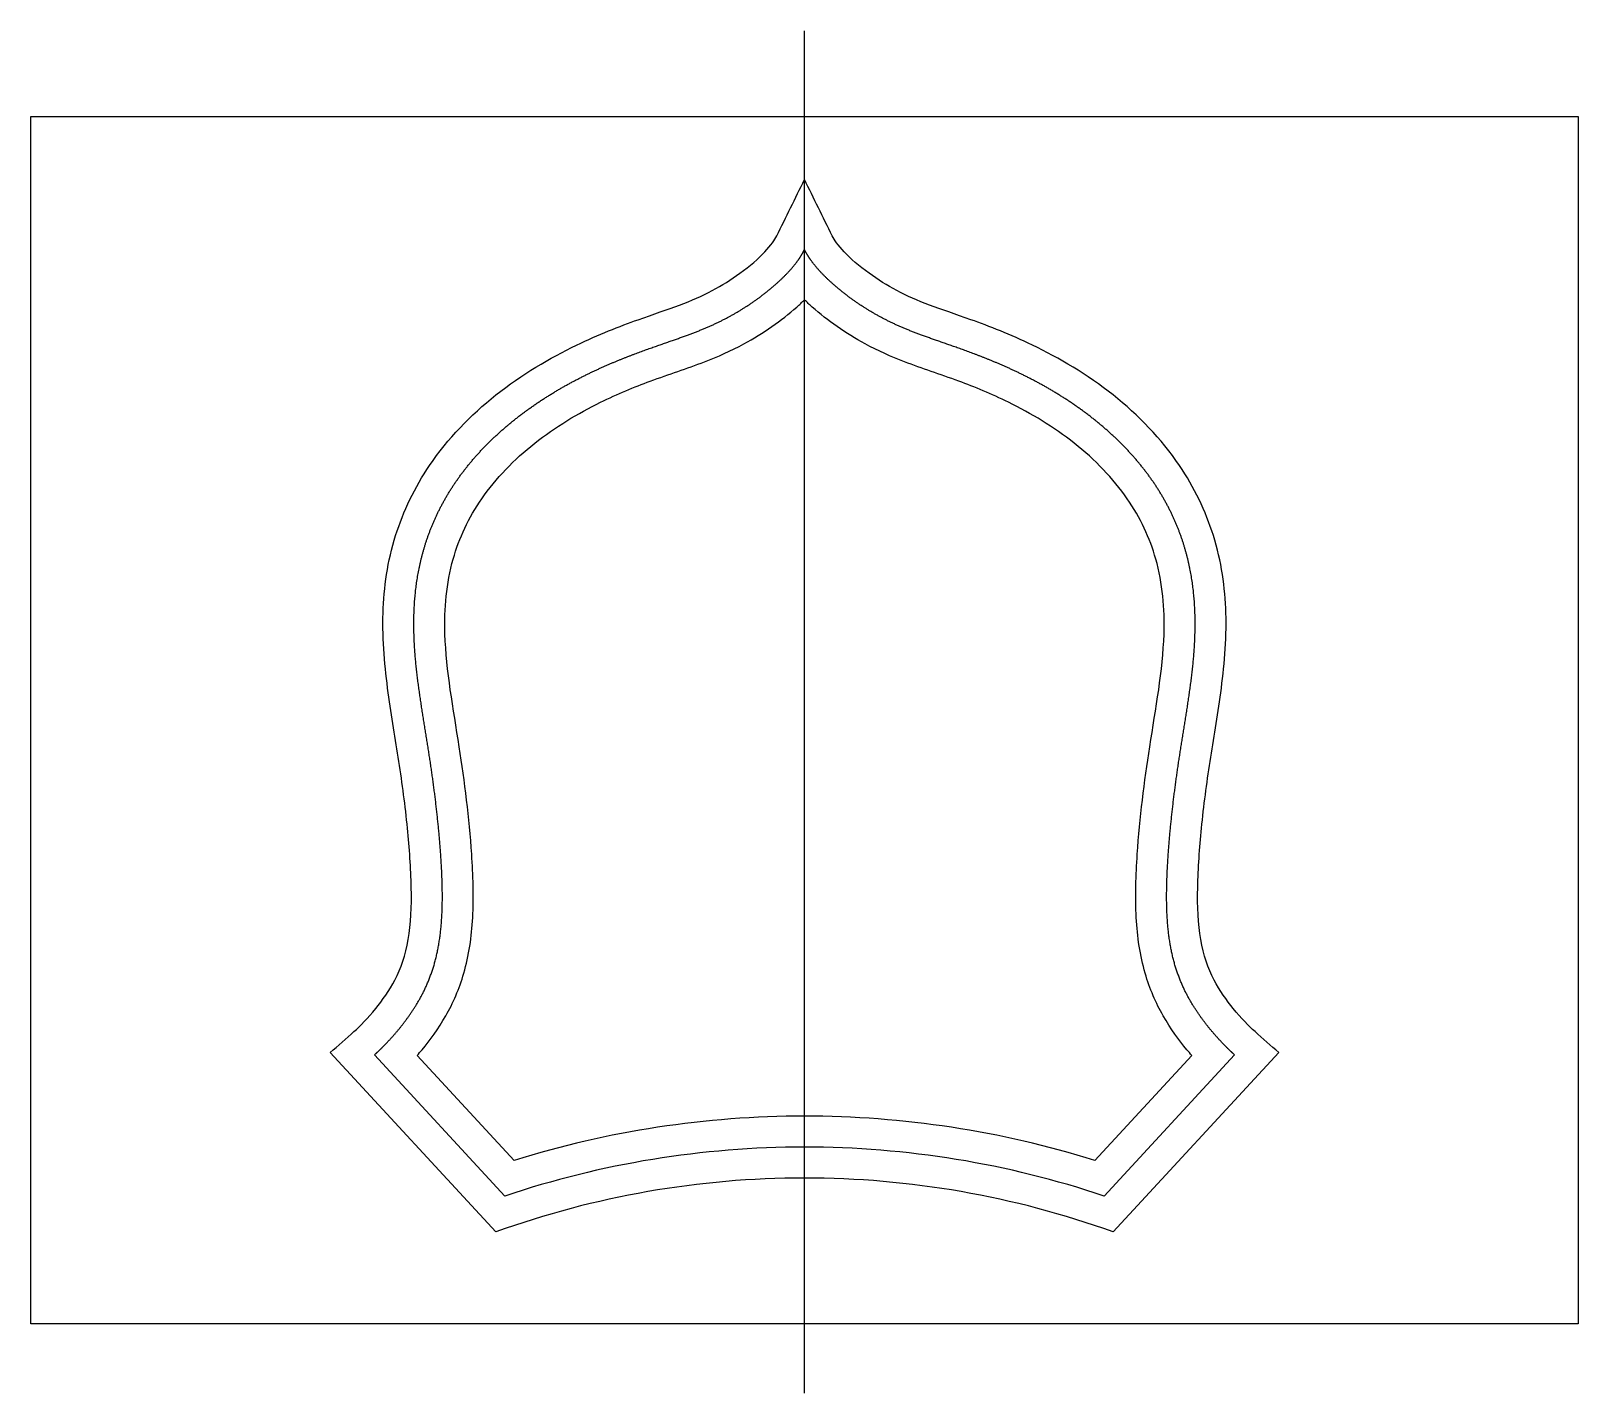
# Model space of a CAD drawing. Header units: millimetres. Extents: x -250 to 250, y -207 to 233.
import ezdxf

# ---------------------------------------------------------------- set-up
doc = ezdxf.new("R2010")
doc.units = ezdxf.units.MM
doc.layers.get('0').update_dxf_attribs({"linetype": 'CONTINUOUS'})

msp = doc.modelspace()

# ---------------------------------------------------------------- linework, layer by layer
for p, q in [((0, -207.36), (0, 232.64)), ((-99.75, -155.32), (-153.29, -97.38)), ((-96.84, -143.72), (-138.99, -98.11)), ((-93.84, -132.24), (-125.19, -98.31)), ((93.84, -132.24), (125.19, -98.31)), ((96.84, -143.72), (138.99, -98.11)), ((99.75, -155.32), (153.29, -97.38))]:
    msp.add_line(p, q)
msp.add_lwpolyline([(-250, 205), (250, 205), (250, -185), (-250, -185)], close=True)
for radius, start, end in [(314.6, 90, 107.3549), (314.6, 72.6451, 90), (304.6, 90, 108.5386), (304.6, 71.4614, 90), (294.6, 90, 109.7907), (294.6, 70.2093, 90)]:
    msp.add_arc((0, -432.51), radius, start, end)
for points, knots in [([(-153.29, -97.38), (-150.73, -95.12), (-148.16, -92.86), (-145.6, -90.61), (-143.55, -88.8), (-141.08, -86.25), (-138.57, -83.16), (-136.36, -80.44), (-134.18, -77.36), (-132.41, -73.94), (-130.44, -70.16), (-128.95, -65.92), (-128.07, -60.84), (-127.21, -55.88), (-126.94, -50.13), (-127.07, -44.01), (-127.2, -37.82), (-127.68, -31.33), (-128.32, -24.9), (-129.03, -17.68), (-129.97, -10.55), (-131.08, -3.33), (-132.17, 3.82), (-133.45, 11.11), (-134.51, 18.82), (-135.63, 26.99), (-136.48, 35.63), (-136.2, 44.63), (-135.95, 52.84), (-134.74, 61.33), (-132.13, 69.66), (-129.67, 77.52), (-125.97, 85.22), (-121.14, 92.32), (-115.33, 100.88), (-107.9, 108.57), (-99.73, 115.05), (-91.39, 121.67), (-82.3, 127.02), (-73.65, 131.18), (-66.55, 134.6), (-59.77, 137.22), (-53.79, 139.36), (-48.75, 141.16), (-44.31, 142.63), (-40.37, 144.11), (-36.54, 145.54), (-33.14, 147), (-29.81, 148.77), (-26.72, 150.4), (-23.67, 152.31), (-20.86, 154.36), (-17.69, 156.66), (-14.88, 159.11), (-12.84, 161.26), (-10.83, 163.37), (-9.58, 165.2), (-8.97, 166.42), (-5.98, 172.5), (-2.99, 178.57), (0, 184.65)], [-0.057297, -0.057297, -0.057297, -0.057297, 0, 0, 0, 0.05726, 0.05726, 0.05726, 0.107619, 0.107619, 0.107619, 0.163393, 0.163393, 0.163393, 0.217851, 0.217851, 0.217851, 0.272859, 0.272859, 0.272859, 0.334686, 0.334686, 0.334686, 0.395863, 0.395863, 0.395863, 0.460739, 0.460739, 0.460739, 0.519911, 0.519911, 0.519911, 0.575678, 0.575678, 0.575678, 0.642876, 0.642876, 0.642876, 0.711417, 0.711417, 0.711417, 0.767725, 0.767725, 0.767725, 0.815212, 0.815212, 0.815212, 0.861409, 0.861409, 0.861409, 0.904396, 0.904396, 0.904396, 0.952658, 0.952658, 0.952658, 1, 1, 1, 1.117993, 1.117993, 1.117993, 1.117993]), ([(153.29, -97.38), (150.73, -95.12), (148.16, -92.86), (145.6, -90.61), (143.55, -88.8), (141.08, -86.25), (138.57, -83.16), (136.36, -80.44), (134.18, -77.36), (132.41, -73.94), (130.44, -70.16), (128.95, -65.92), (128.07, -60.84), (127.21, -55.88), (126.94, -50.13), (127.07, -44.01), (127.2, -37.82), (127.68, -31.33), (128.32, -24.9), (129.03, -17.68), (129.97, -10.55), (131.08, -3.33), (132.17, 3.82), (133.45, 11.11), (134.51, 18.82), (135.63, 26.99), (136.48, 35.63), (136.2, 44.63), (135.95, 52.84), (134.74, 61.33), (132.13, 69.66), (129.67, 77.52), (125.97, 85.22), (121.14, 92.32), (115.33, 100.88), (107.9, 108.57), (99.73, 115.05), (91.39, 121.67), (82.3, 127.02), (73.65, 131.18), (66.55, 134.6), (59.77, 137.22), (53.79, 139.36), (48.75, 141.16), (44.31, 142.63), (40.37, 144.11), (36.54, 145.54), (33.14, 147), (29.81, 148.77), (26.72, 150.4), (23.67, 152.31), (20.86, 154.36), (17.69, 156.66), (14.88, 159.11), (12.84, 161.26), (10.83, 163.37), (9.58, 165.2), (8.97, 166.42), (5.98, 172.5), (2.99, 178.57), (0, 184.65)], [-0.057297, -0.057297, -0.057297, -0.057297, 0, 0, 0, 0.05726, 0.05726, 0.05726, 0.107619, 0.107619, 0.107619, 0.163393, 0.163393, 0.163393, 0.217851, 0.217851, 0.217851, 0.272859, 0.272859, 0.272859, 0.334686, 0.334686, 0.334686, 0.395863, 0.395863, 0.395863, 0.460739, 0.460739, 0.460739, 0.519911, 0.519911, 0.519911, 0.575678, 0.575678, 0.575678, 0.642876, 0.642876, 0.642876, 0.711417, 0.711417, 0.711417, 0.767725, 0.767725, 0.767725, 0.815212, 0.815212, 0.815212, 0.861409, 0.861409, 0.861409, 0.904396, 0.904396, 0.904396, 0.952658, 0.952658, 0.952658, 1, 1, 1, 1.117993, 1.117993, 1.117993, 1.117993]), ([(-125.19, -98.31), (-124.66, -97.71), (-124.13, -97.08), (-123.59, -96.44), (-121.04, -93.35), (-118.36, -89.75), (-115.91, -85.46), (-113.61, -81.44), (-111.55, -76.8), (-110.09, -71.77), (-108.44, -66.08), (-107.55, -59.95), (-107.22, -53.79), (-106.84, -46.94), (-107.09, -40.06), (-107.54, -33.31), (-108.34, -21.49), (-109.8, -9.97), (-111.57, 1.4), (-113.5, 13.82), (-115.81, 25.97), (-116.2, 37.79), (-116.47, 46.08), (-115.76, 54.22), (-113.53, 62.06), (-111.61, 68.82), (-108.55, 75.37), (-104.28, 81.55), (-99.77, 88.08), (-93.89, 94.17), (-87.2, 99.46), (-80.58, 104.7), (-73.2, 109.13), (-65.95, 112.69), (-60.42, 115.4), (-54.99, 117.61), (-49.89, 119.5), (-43.71, 121.78), (-38, 123.6), (-32.34, 125.76), (-28.05, 127.4), (-23.76, 129.29), (-19.56, 131.57), (-13.38, 134.93), (-7.46, 139.08), (-2.52, 143.46), (-1.65, 144.23), (-0.81, 145.01), (0, 145.8)], [0.0443654, 0.0443654, 0.0443654, 0.0443654, 0.0539507, 0.0539507, 0.0539507, 0.0997422, 0.0997422, 0.0997422, 0.1426488, 0.1426488, 0.1426488, 0.1911394, 0.1911394, 0.1911394, 0.2450242, 0.2450242, 0.2450242, 0.3393962, 0.3393962, 0.3393962, 0.4425508, 0.4425508, 0.4425508, 0.5148677, 0.5148677, 0.5148677, 0.5772612, 0.5772612, 0.5772612, 0.6431851, 0.6431851, 0.6431851, 0.7084903, 0.7084903, 0.7084903, 0.7583767, 0.7583767, 0.7583767, 0.8187825, 0.8187825, 0.8187825, 0.8646612, 0.8646612, 0.8646612, 0.9323306, 0.9323306, 0.9323306, 0.9442606, 0.9442606, 0.9442606, 0.9442606]), ([(125.19, -98.31), (124.66, -97.71), (124.13, -97.08), (123.59, -96.44), (121.04, -93.35), (118.36, -89.75), (115.91, -85.46), (113.61, -81.44), (111.55, -76.8), (110.09, -71.77), (108.44, -66.08), (107.55, -59.95), (107.22, -53.79), (106.84, -46.94), (107.09, -40.06), (107.54, -33.31), (108.34, -21.49), (109.8, -9.97), (111.57, 1.4), (113.5, 13.82), (115.81, 25.97), (116.2, 37.79), (116.47, 46.08), (115.76, 54.22), (113.53, 62.06), (111.61, 68.82), (108.55, 75.37), (104.28, 81.55), (99.77, 88.08), (93.89, 94.17), (87.2, 99.46), (80.58, 104.7), (73.2, 109.13), (65.95, 112.69), (60.42, 115.4), (54.99, 117.61), (49.89, 119.5), (43.71, 121.78), (38, 123.6), (32.34, 125.76), (28.05, 127.4), (23.76, 129.29), (19.56, 131.57), (13.38, 134.93), (7.46, 139.08), (2.52, 143.46), (1.65, 144.23), (0.81, 145.01), (0, 145.8)], [0.0443654, 0.0443654, 0.0443654, 0.0443654, 0.0539507, 0.0539507, 0.0539507, 0.0997422, 0.0997422, 0.0997422, 0.1426488, 0.1426488, 0.1426488, 0.1911394, 0.1911394, 0.1911394, 0.2450242, 0.2450242, 0.2450242, 0.3393962, 0.3393962, 0.3393962, 0.4425508, 0.4425508, 0.4425508, 0.5148677, 0.5148677, 0.5148677, 0.5772612, 0.5772612, 0.5772612, 0.6431851, 0.6431851, 0.6431851, 0.7084903, 0.7084903, 0.7084903, 0.7583767, 0.7583767, 0.7583767, 0.8187825, 0.8187825, 0.8187825, 0.8646612, 0.8646612, 0.8646612, 0.9323306, 0.9323306, 0.9323306, 0.9442606, 0.9442606, 0.9442606, 0.9442606])]:
    msp.add_open_spline(points, degree=3, knots=knots)
for points in [[(-138.99, -98.11), (-138.51, -97.68), (-137.52, -96.78), (-136.01, -95.33), (-133.92, -93.15), (-131.22, -90.05), (-128.47, -86.56), (-125.78, -82.66), (-123.26, -78.31), (-121.08, -73.5), (-119.33, -68.24), (-118.08, -62.56), (-117.32, -56.51), (-116.99, -50.2), (-117.01, -43.71), (-117.28, -37.12), (-117.74, -30.53), (-118.33, -23.95), (-119.04, -17.42), (-119.86, -10.93), (-120.77, -4.46), (-121.77, 2.02), (-122.83, 8.51), (-123.88, 15.06), (-124.85, 21.67), (-125.65, 28.36), (-126.19, 35.13), (-126.36, 41.97), (-126.09, 48.86), (-125.29, 55.76), (-123.89, 62.65), (-121.84, 69.45), (-119.11, 76.12), (-115.68, 82.61), (-111.58, 88.85), (-106.84, 94.79), (-101.54, 100.37), (-95.76, 105.57), (-89.61, 110.34), (-83.2, 114.65), (-76.66, 118.5), (-70.11, 121.88), (-63.69, 124.82), (-57.49, 127.36), (-51.61, 129.55), (-46.08, 131.48), (-40.9, 133.26), (-36.02, 135.01), (-31.35, 136.88), (-26.81, 138.98), (-22.35, 141.38), (-18, 144.08), (-13.85, 147.01), (-10.03, 150.08), (-6.65, 153.17), (-3.8, 156.22), (-1.98, 158.58), (-0.89, 160.31), (-0.28, 161.45), (0, 162.01)], [(138.99, -98.11), (138.51, -97.68), (137.52, -96.78), (136.01, -95.33), (133.92, -93.15), (131.22, -90.05), (128.47, -86.56), (125.78, -82.66), (123.26, -78.31), (121.08, -73.5), (119.33, -68.24), (118.08, -62.56), (117.32, -56.51), (116.99, -50.2), (117.01, -43.71), (117.28, -37.12), (117.74, -30.53), (118.33, -23.95), (119.04, -17.42), (119.86, -10.93), (120.77, -4.46), (121.77, 2.02), (122.83, 8.51), (123.88, 15.06), (124.85, 21.67), (125.65, 28.36), (126.19, 35.13), (126.36, 41.97), (126.09, 48.86), (125.29, 55.76), (123.89, 62.65), (121.84, 69.45), (119.11, 76.12), (115.68, 82.61), (111.58, 88.85), (106.84, 94.79), (101.54, 100.37), (95.76, 105.57), (89.61, 110.34), (83.2, 114.65), (76.66, 118.5), (70.11, 121.88), (63.69, 124.82), (57.49, 127.36), (51.61, 129.55), (46.08, 131.48), (40.9, 133.26), (36.02, 135.01), (31.35, 136.88), (26.81, 138.98), (22.35, 141.38), (18, 144.08), (13.85, 147.01), (10.03, 150.08), (6.65, 153.17), (3.8, 156.22), (1.98, 158.58), (0.89, 160.31), (0.28, 161.45), (0, 162.01)]]:
    msp.add_open_spline(points, degree=5)

doc.saveas('drawing.dxf')
